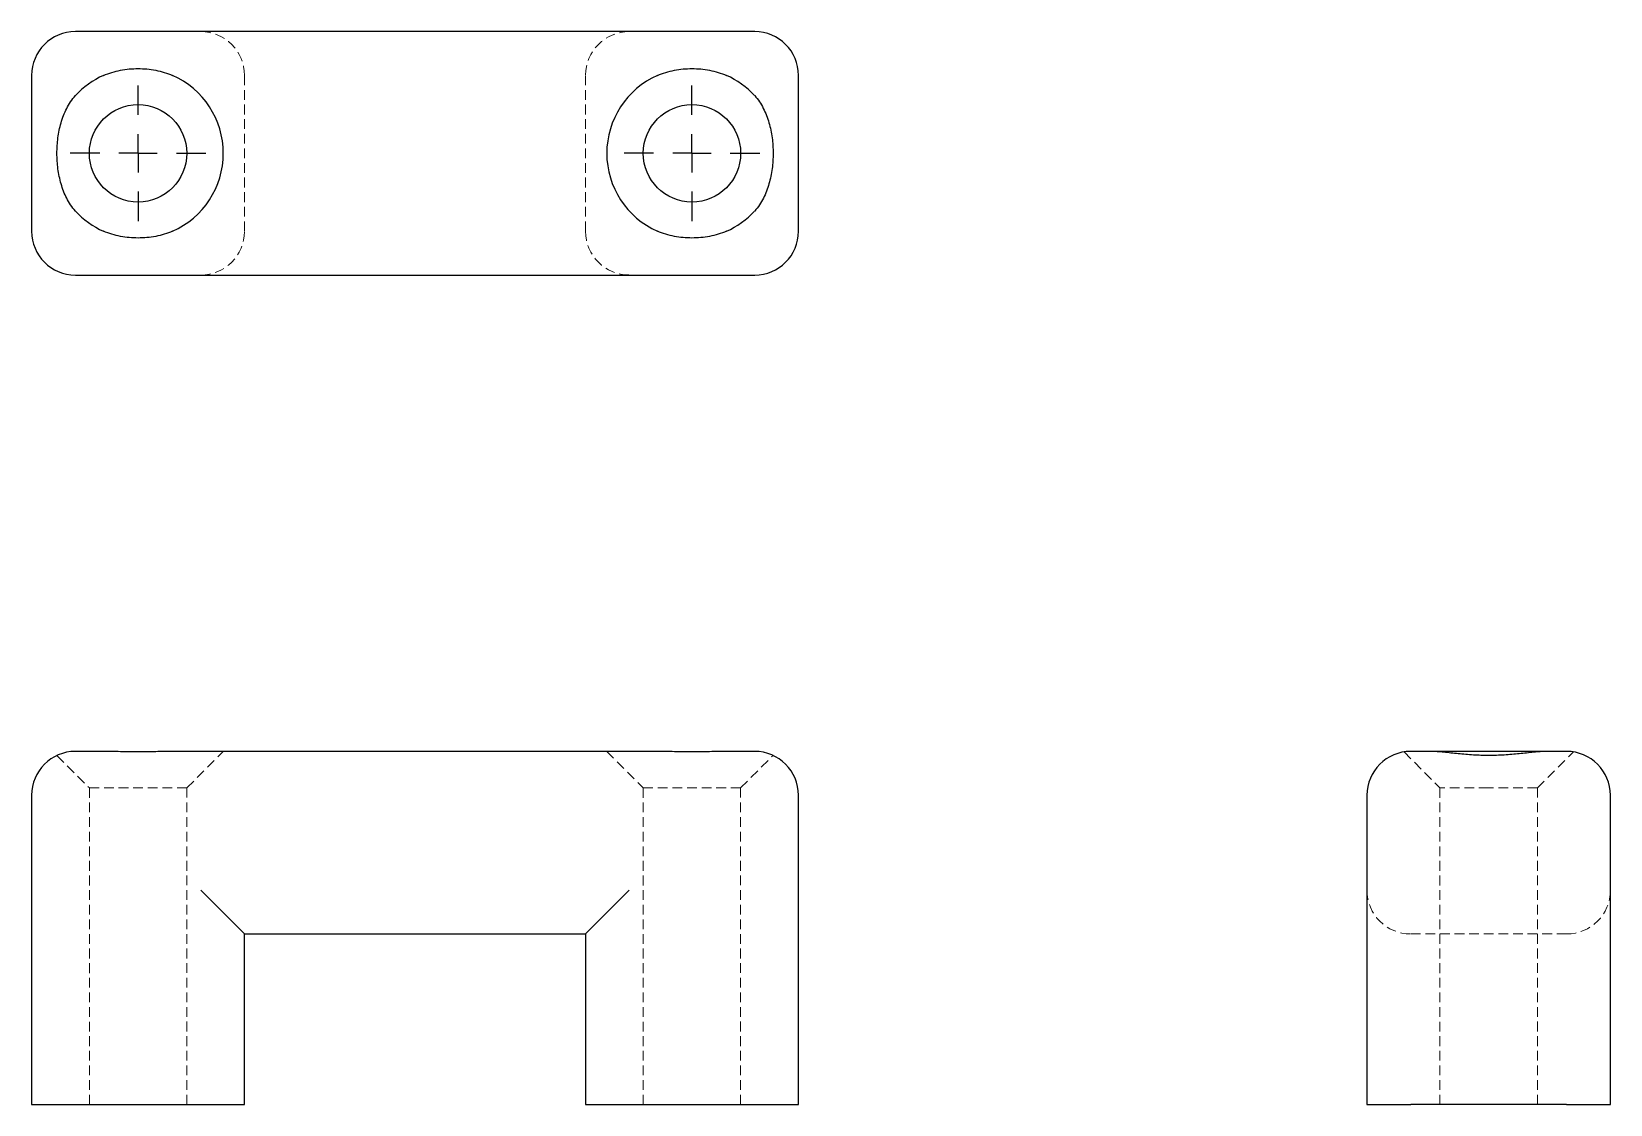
# Model space of a CAD drawing. Header units: millimetres. Extents: x 33 to 239, y 34 to 174.
import ezdxf

# ---------------------------------------------------------------- set-up
doc = ezdxf.new("R2010")
doc.units = ezdxf.units.MM
doc.linetypes.add('HIDDEN', pattern=[1.905, 1.27, -0.635])
doc.layers.add('10', color=7, linetype='Continuous')

# ---------------------------------------------------------------- blocks, each defined once
blk = doc.blocks.new('SW_CENTERMARKSYMBOL_0')
at = {"layer": '10', "color": 0}
for p, q in [((0, 5), (0, 8.85)), ((0, 0), (0, 2.5)), ((-5, 0), (-8.85, 0)), ((0, 0), (-2.5, 0)), ((0, 0), (0, -2.5)), ((0, 0), (2.5, 0)), ((5, 0), (8.85, 0)), ((0, -5), (0, -8.85))]:
    blk.add_line(p, q, dxfattribs=at)
blk = doc.blocks.new('SW_CENTERMARKSYMBOL_1')
at = {"layer": '10', "color": 0}
for p, q in [((0, 5), (0, 8.85)), ((0, 0), (0, 2.5)), ((-5, 0), (-8.85, 0)), ((0, 0), (-2.5, 0)), ((0, 0), (0, -2.5)), ((0, 0), (2.5, 0)), ((5, 0), (8.85, 0)), ((0, -5), (0, -8.85))]:
    blk.add_line(p, q, dxfattribs=at)

msp = doc.modelspace()

# ---------------------------------------------------------------- linework, layer by layer
at = {"color": 7, "linetype": 'Continuous', "lineweight": 25}
for p, q in [((127.29, 173.87), (38.71, 173.87)), ((33, 168.16), (33, 147.84)), ((133, 147.84), (133, 168.16)), ((38.71, 142.13), (127.29, 142.13)), ((42.39, 80.02), (38.71, 80.02)), ((114.61, 80.02), (51.39, 80.02)), ((127.29, 80.02), (123.61, 80.02)), ((215.47, 80.02), (212.84, 80.02)), ((230.55, 80.02), (215.44, 80.02)), ((233.16, 80.02), (230.53, 80.02)), ((33, 74.3), (33, 33.98)), ((133, 33.98), (133, 74.3)), ((207.13, 74.3), (207.13, 33.98)), ((238.87, 33.98), (238.87, 74.3)), ((60.78, 56.21), (55.06, 61.92)), ((110.94, 61.92), (105.22, 56.21)), ((60.78, 56.21), (105.22, 56.21)), ((60.78, 33.98), (60.78, 56.21)), ((105.22, 56.21), (105.22, 33.98)), ((33, 33.98), (38.71, 33.98)), ((38.71, 33.98), (55.06, 33.98)), ((55.06, 33.98), (60.78, 33.98)), ((105.22, 33.98), (110.94, 33.98)), ((110.94, 33.98), (127.29, 33.98)), ((127.29, 33.98), (133, 33.98)), ((207.13, 33.98), (212.84, 33.98)), ((233.16, 33.98), (212.84, 33.98)), ((233.16, 33.98), (238.87, 33.98))]:
    msp.add_line(p, q, dxfattribs=at)
at = {"color": 7, "linetype": 'HIDDEN', "lineweight": 18}
for p, q in [((60.78, 147.84), (60.78, 168.16)), ((105.22, 147.84), (105.22, 168.16)), ((36.31, 79.48), (40.54, 75.25)), ((53.24, 75.25), (58, 80.02)), ((108, 80.02), (112.76, 75.25)), ((125.46, 75.25), (129.68, 79.47)), ((211.96, 79.95), (216.65, 75.25)), ((229.35, 75.25), (234.04, 79.95)), ((53.24, 75.25), (40.54, 75.25)), ((40.54, 75.25), (40.54, 33.98)), ((53.24, 33.98), (53.24, 75.25)), ((125.46, 75.25), (112.76, 75.25)), ((112.76, 75.25), (112.76, 33.98)), ((125.46, 33.98), (125.46, 75.25)), ((223, 75.25), (216.65, 75.25)), ((216.65, 75.25), (216.65, 33.98)), ((229.35, 75.25), (223, 75.25)), ((229.35, 33.98), (229.35, 75.25)), ((212.84, 56.21), (233.16, 56.21))]:
    msp.add_line(p, q, dxfattribs=at)
at = {"color": 7, "linetype": 'Continuous', "lineweight": 25}
for centre in [(46.89, 158), (119.11, 158)]:
    msp.add_circle(centre, 6.35, dxfattribs=at)
for centre, radius, start, end in [((38.71, 168.16), 5.71, 90, 180), ((127.29, 168.16), 5.71, 0, 90), ((46.89, 158), 11.11, 113.8955, 137.3676), ((46.89, 158), 11.11, 293.8955, 66.1045), ((119.11, 158), 11.11, 113.8955, 246.1045), ((119.11, 158), 11.11, 42.6324, 66.1045), ((46.89, 158), 11.11, 222.6324, 246.1045), ((119.11, 158), 11.11, 293.8955, 317.3676), ((38.71, 147.84), 5.71, 180, 270), ((127.29, 147.84), 5.71, 270, 0), ((38.71, 74.3), 5.71, 90, 180), ((127.29, 74.3), 5.71, 0, 90), ((212.84, 74.3), 5.71, 90, 180), ((233.16, 74.3), 5.71, 0, 90)]:
    msp.add_arc(centre, radius, start, end, dxfattribs=at)
at = {"color": 7, "linetype": 'HIDDEN', "lineweight": 18}
for centre, start, end in [((55.06, 168.16), 0, 90), ((110.94, 168.16), 90, 180), ((55.06, 147.84), 270, 0), ((110.94, 147.84), 180, 270), ((212.84, 61.92), 180, 270), ((233.16, 61.92), 270, 0)]:
    msp.add_arc(centre, 5.71, start, end, dxfattribs=at)
at = {"color": 7, "linetype": 'Continuous', "lineweight": 25}
for points, knots in [([(42.39, 168.16), (43.1, 168.47), (43.84, 168.69), (44.97, 168.9), (45.35, 168.96), (46.12, 169.03), (46.89, 169.06), (47.66, 169.03), (48.42, 168.96), (48.81, 168.9), (49.94, 168.69), (50.68, 168.47), (51.39, 168.16)], [0, 0, 0, 0, 0.25, 0.25, 0.375, 0.375, 0.5, 0.625, 0.625, 0.75, 0.75, 1, 1, 1, 1]), ([(114.61, 168.16), (115.32, 168.47), (116.06, 168.69), (117.19, 168.9), (117.58, 168.96), (118.34, 169.03), (119.11, 169.06), (119.88, 169.03), (120.64, 168.96), (121.03, 168.9), (122.16, 168.69), (122.9, 168.47), (123.61, 168.16)], [0, 0, 0, 0, 0.25, 0.25, 0.375, 0.375, 0.5, 0.625, 0.625, 0.75, 0.75, 1, 1, 1, 1]), ([(38.71, 150.47), (38.48, 150.73), (38.28, 150.99), (37.9, 151.55), (37.74, 151.84), (37.43, 152.44), (37.3, 152.74), (37.05, 153.38), (36.95, 153.69), (36.67, 154.66), (36.53, 155.31), (36.35, 156.64), (36.31, 157.32), (36.31, 158.68), (36.35, 159.35), (36.53, 160.67), (36.66, 161.33), (36.94, 162.29), (37.05, 162.62), (37.29, 163.24), (37.43, 163.55), (37.73, 164.15), (37.9, 164.44), (38.27, 165), (38.48, 165.27), (38.71, 165.53)], [0, 0, 0, 0, 0.0625, 0.0625, 0.125, 0.125, 0.1875, 0.1875, 0.25, 0.25, 0.375, 0.375, 0.5, 0.5, 0.625, 0.625, 0.75, 0.75, 0.8125, 0.8125, 0.875, 0.875, 0.9375, 0.9375, 1, 1, 1, 1]), ([(127.29, 165.53), (127.52, 165.27), (127.72, 165.01), (128.1, 164.45), (128.26, 164.16), (128.57, 163.56), (128.7, 163.26), (128.95, 162.63), (129.05, 162.31), (129.33, 161.34), (129.47, 160.69), (129.65, 159.36), (129.69, 158.68), (129.69, 157.33), (129.65, 156.66), (129.52, 155.67), (129.46, 155.33), (129.32, 154.67), (129.24, 154.35), (128.96, 153.38), (128.73, 152.75), (128.27, 151.85), (128.1, 151.55), (127.72, 150.99), (127.52, 150.73), (127.29, 150.47)], [0, 0, 0, 0, 0.0625, 0.0625, 0.125, 0.125, 0.1875, 0.1875, 0.25, 0.25, 0.375, 0.375, 0.5, 0.5, 0.625, 0.625, 0.6875, 0.6875, 0.75, 0.75, 0.875, 0.875, 0.9375, 0.9375, 1, 1, 1, 1]), ([(51.39, 147.84), (50.68, 147.53), (49.94, 147.31), (48.81, 147.1), (48.42, 147.04), (47.66, 146.97), (46.89, 146.94), (46.12, 146.97), (45.36, 147.04), (44.97, 147.1), (43.84, 147.31), (43.1, 147.53), (42.39, 147.84)], [0, 0, 0, 0, 0.25, 0.25, 0.375, 0.375, 0.5, 0.625, 0.625, 0.75, 0.75, 1, 1, 1, 1]), ([(123.61, 147.84), (122.9, 147.53), (122.16, 147.31), (121.03, 147.1), (120.65, 147.04), (119.88, 146.97), (119.11, 146.94), (118.34, 146.97), (117.58, 147.04), (117.19, 147.1), (116.06, 147.31), (115.32, 147.53), (114.61, 147.84)], [0, 0, 0, 0, 0.25, 0.25, 0.375, 0.375, 0.5, 0.625, 0.625, 0.75, 0.75, 1, 1, 1, 1]), ([(51.39, 80.02), (50.68, 80.02), (49.94, 79.99), (48.81, 79.97), (48.42, 79.96), (47.66, 79.95), (46.89, 79.94), (46.12, 79.95), (45.36, 79.96), (44.97, 79.97), (43.84, 79.99), (43.1, 80.02), (42.39, 80.02)], [0, 0, 0, 0, 0.25, 0.25, 0.375, 0.375, 0.5, 0.625, 0.625, 0.75, 0.75, 1, 1, 1, 1]), ([(123.61, 80.02), (122.9, 80.02), (122.16, 79.99), (121.03, 79.97), (120.65, 79.96), (119.88, 79.95), (119.11, 79.94), (118.34, 79.95), (117.58, 79.96), (117.19, 79.97), (116.06, 79.99), (115.32, 80.02), (114.61, 80.02)], [0, 0, 0, 0, 0.25, 0.25, 0.375, 0.375, 0.5, 0.625, 0.625, 0.75, 0.75, 1, 1, 1, 1]), ([(230.53, 80.02), (230.27, 80.02), (230.01, 80), (229.45, 79.96), (229.16, 79.93), (228.56, 79.87), (228.26, 79.84), (227.63, 79.77), (227.31, 79.74), (226.34, 79.64), (225.69, 79.58), (224.36, 79.51), (223.68, 79.48), (222.33, 79.48), (221.66, 79.51), (220.67, 79.56), (220.33, 79.59), (219.67, 79.64), (219.35, 79.67), (218.38, 79.77), (217.75, 79.84), (216.85, 79.93), (216.55, 79.96), (215.99, 80), (215.73, 80.02), (215.47, 80.02)], [0, 0, 0, 0, 0.0625, 0.0625, 0.125, 0.125, 0.1875, 0.1875, 0.25, 0.25, 0.375, 0.375, 0.5, 0.5, 0.625, 0.625, 0.6875, 0.6875, 0.75, 0.75, 0.875, 0.875, 0.9375, 0.9375, 1, 1, 1, 1])]:
    msp.add_open_spline(points, degree=3, knots=knots, dxfattribs=at)

# ---------------------------------------------------------------- block references
at = {"layer": '10'}
for name, p in [('SW_CENTERMARKSYMBOL_1', (46.89, 158)), ('SW_CENTERMARKSYMBOL_0', (119.11, 158))]:
    msp.add_blockref(name, p, dxfattribs=at)

doc.saveas('drawing.dxf')
